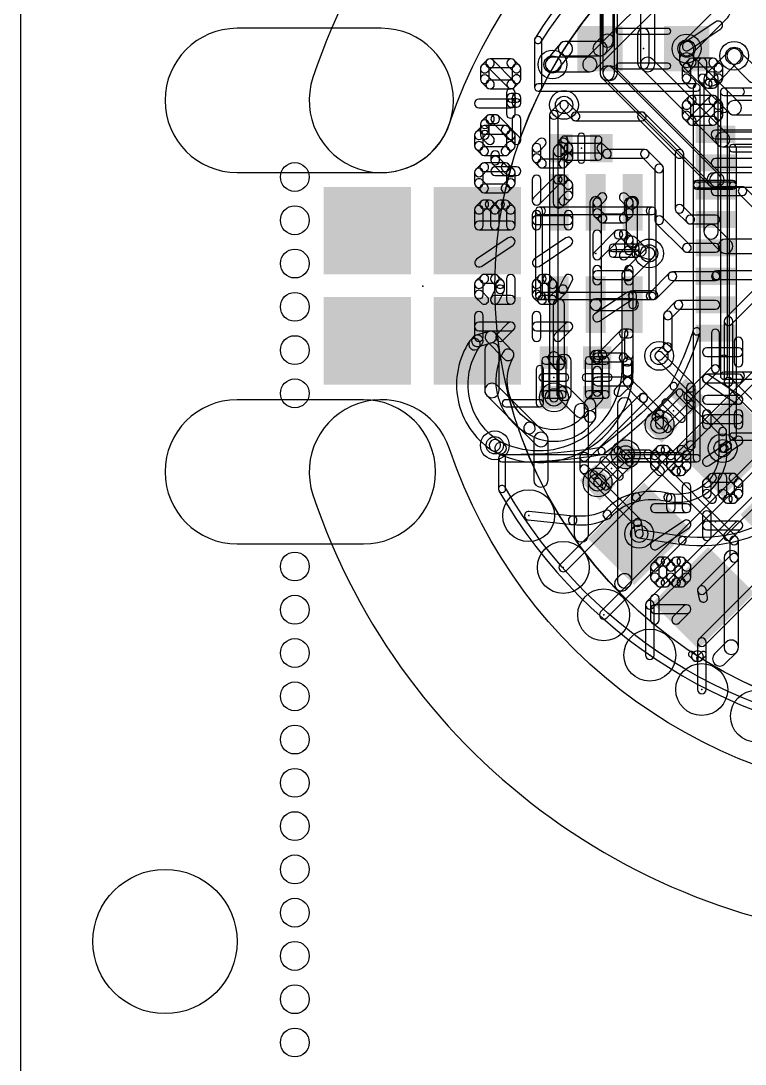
# Model space of a CAD drawing. Extents: x 0 to 2.5, y 0 to 3.1.
# Drawn here: x 0 to 0.502, y 2.015 to 2.738 of the extents above; entities that cross this region are included whole.
import ezdxf

# ---------------------------------------------------------------- set-up
doc = ezdxf.new("R2010")
doc.units = 0
for name, color, linetype in [('1', 22, 'CONTINUOUS'), ('15', 6, 'CONTINUOUS'), ('16', 175, 'CONTINUOUS'), ('17', 82, 'CONTINUOUS'), ('18', 82, 'CONTINUOUS'), ('19', 53, 'CONTINUOUS'), ('2', 4, 'CONTINUOUS'), ('20', 7, 'CONTINUOUS'), ('21', 253, 'CONTINUOUS'), ('22', 253, 'CONTINUOUS'), ('23', 7, 'CONTINUOUS'), ('31', 253, 'CONTINUOUS'), ('32', 253, 'CONTINUOUS'), ('46', 140, 'CONTINUOUS'), ('51', 253, 'CONTINUOUS')]:
    doc.layers.add(name, color=color, linetype=linetype)

# ---------------------------------------------------------------- blocks, each defined once
blk = doc.blocks.new('RECT')
blk.add_solid([(-0.5, -0.5), (0.5, -0.5), (-0.5, 0.5), (0.5, 0.5)])
blk = doc.blocks.new('ROUNDP')
blk.add_circle((0, 0), 0.5)
blk = doc.blocks.new('ROUNDV')
blk.add_circle((0, 0), 0.5)

msp = doc.modelspace()

# ---------------------------------------------------------------- linework, layer by layer
at = {"layer": '1'}
for points in [[(0.632973, 2.866793, 1), (0.633169, 2.871789, 0.267949), (0.356626, 2.726295, 1), (0.360854, 2.723627, -0.267949)], [(0.40274, 2.789), (0.40274, 2.724, 1), (0.41074, 2.724), (0.41074, 2.789, 1)], [(0.483205, 2.747536), (0.458205, 2.722536, 1), (0.465276, 2.715464), (0.490276, 2.740464, 1)], [(0.35624, 2.724961), (0.35624, 2.692, 1), (0.36124, 2.692), (0.36124, 2.724961, 1)], [(0.403205, 2.727536), (0.398205, 2.722536, 1), (0.405276, 2.715464), (0.410276, 2.720464, 1)], [(0.37387, 2.722166), (0.36487, 2.711166, 1), (0.37261, 2.704834), (0.38161, 2.715834, 1)], [(0.40174, 2.724), (0.37774, 2.724, 1), (0.37774, 2.714), (0.40174, 2.714, 1)], [(0.35874, 2.6895), (0.46874, 2.6895, 1), (0.46874, 2.6945), (0.35874, 2.6945, 1)], [(0.46624, 2.692), (0.46624, 2.523, 1), (0.47124, 2.523), (0.47124, 2.692, 1)], [(0.386861, 2.674121), (0.378861, 2.682121, 1), (0.374619, 2.677879), (0.382619, 2.669879, 1)], [(0.43074, 2.675), (0.38474, 2.675, 1), (0.38474, 2.669), (0.43074, 2.669, 1)], [(0.458861, 2.648121), (0.432861, 2.674121, 1), (0.428619, 2.669879), (0.454619, 2.643879, 1)], [(0.48174, 2.656567), (0.518307, 2.656567, 1), (0.518307, 2.662567), (0.48174, 2.662567, 1)], [(0.375978, 2.645361), (0.377789, 2.647172, 1), (0.372132, 2.652828), (0.370321, 2.651017, 1)], [(0.37715, 2.612433), (0.37715, 2.648189, 1), (0.36915, 2.648189), (0.36915, 2.612433, 1)], [(0.408641, 2.648121), (0.404641, 2.652121, 1), (0.400398, 2.647879), (0.404398, 2.643879, 1)], [(0.43274, 2.649), (0.40652, 2.649, 1), (0.40652, 2.643), (0.43274, 2.643, 1)], [(0.444861, 2.638121), (0.434861, 2.648121, 1), (0.430619, 2.643879), (0.440619, 2.633879, 1)], [(0.45974, 2.608), (0.45974, 2.646, 1), (0.45374, 2.646), (0.45374, 2.608, 1)], [(0.48174, 2.636882), (0.510858, 2.636882, 1), (0.510858, 2.642882), (0.48174, 2.642882, 1)], [(0.44574, 2.6), (0.44574, 2.636, 1), (0.43974, 2.636), (0.43974, 2.6, 1)], [(0.48174, 2.617197), (0.500543, 2.617197, 1), (0.500543, 2.623197), (0.48174, 2.623197, 1)], [(0.498422, 2.618076), (0.516619, 2.599879, 1), (0.520861, 2.604121), (0.502665, 2.622318, 1)], [(0.40274, 2.541567), (0.40274, 2.612433, 1), (0.39474, 2.612433), (0.39474, 2.541567, 1)], [(0.426569, 2.609014), (0.427159, 2.609605, 1), (0.421502, 2.615261), (0.420912, 2.614671, 1)], [(0.42774, 2.585), (0.42774, 2.611843, 1), (0.41974, 2.611843), (0.41974, 2.585, 1)], [(0.46635, 2.602633), (0.458861, 2.610121, 1), (0.454619, 2.605879), (0.462107, 2.59839, 1)], [(0.464035, 2.582948), (0.444861, 2.602121, 1), (0.440619, 2.597879), (0.459792, 2.578705, 1)], [(0.48174, 2.603512), (0.464228, 2.603512, 1), (0.464228, 2.597512), (0.48174, 2.597512, 1)], [(0.432569, 2.581828), (0.426569, 2.587828, 1), (0.420912, 2.582172), (0.426912, 2.576172, 1)], [(0.437005, 2.580795), (0.431005, 2.582795, 1), (0.428475, 2.575205), (0.434475, 2.573205, 1)], [(0.48174, 2.583827), (0.461913, 2.583827, 1), (0.461913, 2.577827), (0.48174, 2.577827, 1)], [(0.449761, 2.563263), (0.436619, 2.550121, 1), (0.440861, 2.545879), (0.454003, 2.55902, 1)], [(0.48174, 2.564142), (0.451882, 2.564142, 1), (0.451882, 2.558142), (0.48174, 2.558142, 1)], [(0.483685, 2.559197), (0.484543, 2.560055, 1), (0.480654, 2.563945), (0.479796, 2.563086, 1)], [(0.482598, 2.559), (0.53074, 2.559, 1), (0.53074, 2.565), (0.482598, 2.565, 1)], [(0.43874, 2.551), (0.424331, 2.551, 1), (0.424331, 2.545), (0.43874, 2.545, 1)], [(0.421581, 2.548), (0.421581, 2.541567, 1), (0.427081, 2.541567), (0.427081, 2.548, 1)], [(0.36915, 2.541567), (0.36915, 2.500189, 1), (0.37715, 2.500189), (0.37715, 2.541567, 1)], [(0.39474, 2.541567), (0.39474, 2.50578, 1), (0.40274, 2.50578), (0.40274, 2.541567, 1)], [(0.39874, 2.537567), (0.424331, 2.537567, 1), (0.424331, 2.545567), (0.39874, 2.545567, 1)], [(0.454076, 2.543578), (0.446619, 2.536121, 1), (0.450861, 2.531879), (0.458318, 2.539335, 1)], [(0.48174, 2.544457), (0.456197, 2.544457, 1), (0.456197, 2.538457), (0.48174, 2.538457, 1)], [(0.44574, 2.534), (0.44574, 2.512, 1), (0.45174, 2.512), (0.45174, 2.534, 1)], [(0.450529, 2.486167, 1), (0.454951, 2.483833, 0.043661), (0.47112, 2.522234, 1), (0.46636, 2.523766, -0.043661)], [(0.47899, 2.521772), (0.47899, 2.497, 1), (0.48449, 2.497), (0.48449, 2.521772, 1)], [(0.317965, 2.511891, 1), (0.311303, 2.516321, 0.414214), (0.326525, 2.440669, 1), (0.330955, 2.447331, -0.414214)], [(0.317669, 2.511501), (0.319669, 2.513832, 1), (0.313598, 2.519042), (0.311598, 2.516711, 1)], [(0.324917, 2.522922), (0.315551, 2.520288, 1), (0.317717, 2.512586), (0.327083, 2.51522, 1)], [(0.340867, 2.50953), (0.328867, 2.521861, 1), (0.323133, 2.516281), (0.335133, 2.50395, 1)], [(0.341505, 2.504813, 1), (0.334495, 2.508667, 0.414214), (0.350813, 2.452495, 1), (0.354667, 2.459505, -0.414214)], [(0.395912, 2.502951), (0.396912, 2.501951, 1), (0.402569, 2.507608), (0.401569, 2.508608, 1)], [(0.446619, 2.514121), (0.440619, 2.508121, 1), (0.444861, 2.503879), (0.450861, 2.509879, 1)], [(0.376361, 2.502574), (0.372951, 2.507165, 1), (0.366529, 2.502395), (0.369938, 2.497804, 1)], [(0.417961, 2.50778), (0.39974, 2.50778, 1), (0.39974, 2.50178), (0.417961, 2.50178, 1)], [(0.422861, 2.504121), (0.420082, 2.506901, 1), (0.415839, 2.502658), (0.418619, 2.499879, 1)], [(0.42374, 2.488), (0.42374, 2.502, 1), (0.41774, 2.502), (0.41774, 2.488, 1)], [(0.479796, 2.498945), (0.460539, 2.479688, 1), (0.464428, 2.475799), (0.483685, 2.495055, 1)], [(0.433861, 2.479121), (0.422861, 2.490121, 1), (0.418619, 2.485879), (0.429619, 2.474879, 1)], [(0.397569, 2.469392), (0.402569, 2.474392, 1), (0.396912, 2.480049), (0.391912, 2.475049, 1)], [(0.401236, 2.441997, 1), (0.404244, 2.438003, 0.043661), (0.454568, 2.483295, 1), (0.450912, 2.486705, -0.043661)], [(0.392861, 2.433879), (0.433861, 2.474879, 1), (0.429619, 2.479121), (0.388619, 2.438121, 1)], [(0.39874, 2.464), (0.39874, 2.47222, 1), (0.39074, 2.47222), (0.39074, 2.464, 1)], [(0.429796, 2.475055), (0.441052, 2.463799, 1), (0.444941, 2.467688), (0.433685, 2.478945, 1)], [(0.488685, 2.455432), (0.464428, 2.479688, 1), (0.460539, 2.475799), (0.484796, 2.451542, 1)], [(0.354989, 2.459308, 1), (0.350491, 2.452692, 0.414214), (0.398048, 2.461751, 1), (0.391432, 2.466249, -0.414214)], [(0.440247, 2.465744), (0.440247, 2.458256, 1), (0.445747, 2.458256), (0.445747, 2.465744, 1)], [(0.48949, 2.442), (0.48949, 2.453487, 1), (0.48399, 2.453487), (0.48399, 2.442, 1)], [(0.48774, 2.44475), (0.48674, 2.44475, 1), (0.48674, 2.43925), (0.48774, 2.43925, 1)], [(0.488367, 2.446036), (0.486015, 2.444142, 1), (0.489465, 2.439858), (0.491817, 2.441752, 1)], [(0.333777, 2.4375, 1), (0.333703, 2.4325, 0.043661), (0.403137, 2.437532, 1), (0.402343, 2.442468, -0.043661)], [(0.33124, 2.435), (0.33124, 2.413701, 1), (0.33624, 2.413701), (0.33624, 2.435, 1)], [(0.39374, 2.427513), (0.39374, 2.436, 1), (0.38774, 2.436), (0.38774, 2.427513, 1)], [(0.434997, 2.440743), (0.419484, 2.440743, 1), (0.419484, 2.434743), (0.434997, 2.434743, 1)], [(0.432875, 2.435622), (0.492619, 2.375879, 1), (0.496861, 2.380121), (0.437118, 2.439865, 1)], [(0.402118, 2.420378), (0.392861, 2.429634, 1), (0.388619, 2.425391), (0.397875, 2.416135, 1)], [(0.33591, 2.414943, 1), (0.33157, 2.412459, 0.267949), (0.633061, 2.23687, 1), (0.63308, 2.24187, -0.267949)], [(0.398052, 2.416312), (0.425796, 2.388568, 1), (0.429685, 2.392457), (0.401941, 2.420201, 1)], [(0.425017, 2.39013), (0.426123, 2.382265, 1), (0.43157, 2.383031), (0.430463, 2.390896, 1)], [(0.49174, 2.378), (0.49174, 2.366, 1), (0.49774, 2.366), (0.49774, 2.378, 1)], [(0.492619, 2.368121), (0.470161, 2.345663, 1), (0.474404, 2.341421), (0.496861, 2.363879, 1)], [(0.469342, 2.342944), (0.470449, 2.337508, 1), (0.476328, 2.338704), (0.475222, 2.34414, 1)]]:
    msp.add_lwpolyline(points, format="xyb", close=True, dxfattribs=at)
at = {"layer": '15'}
for points in [[(0.40174, 2.768205), (0.40174, 2.702, 1), (0.41174, 2.702), (0.41174, 2.768205, 1)], [(0.43974, 2.708), (0.43974, 2.758, 1), (0.42974, 2.758), (0.42974, 2.708, 1)], [(0.46674, 2.711), (0.46674, 2.719, 1), (0.45674, 2.719), (0.45674, 2.711, 1)], [(0.490276, 2.659536), (0.438276, 2.711536, 1), (0.431205, 2.704464), (0.483205, 2.652464, 1)], [(0.498276, 2.681536), (0.465276, 2.714536, 1), (0.458205, 2.707464), (0.491205, 2.674464, 1)], [(0.512276, 2.703536), (0.498276, 2.717536, 1), (0.491205, 2.710464), (0.505205, 2.696464, 1)], [(0.484276, 2.631536), (0.410276, 2.705536, 1), (0.403205, 2.698464), (0.477205, 2.624464, 1)], [(0.53874, 2.683), (0.49474, 2.683, 1), (0.49474, 2.673), (0.53874, 2.673, 1)], [(0.52274, 2.661), (0.48674, 2.661, 1), (0.48674, 2.651), (0.52274, 2.651, 1)], [(0.52274, 2.633), (0.48074, 2.633, 1), (0.48074, 2.623), (0.52274, 2.623, 1)], [(0.378358, 2.357225), (0.516861, 2.495729, 1), (0.512619, 2.499972), (0.374115, 2.361468, 1)], [(0.406358, 2.324335), (0.538861, 2.456839, 1), (0.534619, 2.461082), (0.402115, 2.328578, 1)], [(0.536629, 2.437132), (0.434125, 2.335628, 1), (0.438347, 2.331364), (0.540851, 2.432868, 1)], [(0.474358, 2.305375), (0.566861, 2.397879, 1), (0.562619, 2.402121), (0.470115, 2.309617, 1)], [(0.433236, 2.333496), (0.433236, 2.298567, 1), (0.439236, 2.298567), (0.439236, 2.333496, 1)], [(0.475236, 2.274677), (0.475236, 2.307496, 1), (0.469236, 2.307496), (0.469236, 2.274677, 1)]]:
    msp.add_lwpolyline(points, format="xyb", close=True, dxfattribs=at)
at = {"layer": '16'}
for points in [[(0.632973, 2.866793, 1), (0.633169, 2.871789, 0.267949), (0.356626, 2.726295, 1), (0.360854, 2.723627, -0.267949)], [(0.41374, 2.702), (0.41374, 2.768, 1), (0.40374, 2.768), (0.40374, 2.702, 1)], [(0.35624, 2.724961), (0.35624, 2.692, 1), (0.36124, 2.692), (0.36124, 2.724961, 1)], [(0.405205, 2.698464), (0.479205, 2.624464, 1), (0.486276, 2.631536), (0.412276, 2.705536, 1)], [(0.35874, 2.6895), (0.46874, 2.6895, 1), (0.46874, 2.6945), (0.35874, 2.6945, 1)], [(0.46624, 2.692), (0.46624, 2.625, 1), (0.47124, 2.625), (0.47124, 2.692, 1)], [(0.371861, 2.670879), (0.378861, 2.677879, 1), (0.374619, 2.682121), (0.367619, 2.675121, 1)], [(0.36674, 2.673), (0.36674, 2.47722, 1), (0.37274, 2.47722), (0.37274, 2.673, 1)], [(0.49624, 2.625), (0.49624, 2.65, 1), (0.49124, 2.65), (0.49124, 2.625, 1)], [(0.49374, 2.6475), (0.80874, 2.6475, 1), (0.80874, 2.6525), (0.49374, 2.6525, 1)], [(0.48274, 2.623), (0.52274, 2.623, 1), (0.52274, 2.633), (0.48274, 2.633, 1)], [(0.46874, 2.6225), (0.49374, 2.6225, 1), (0.49374, 2.6275), (0.46874, 2.6275, 1)], [(0.49374, 2.6265), (0.46874, 2.6265, 1), (0.46874, 2.6215), (0.49374, 2.6215, 1)], [(0.46624, 2.624), (0.46624, 2.435, 1), (0.47124, 2.435), (0.47124, 2.624, 1)], [(0.49624, 2.45), (0.49624, 2.624, 1), (0.49124, 2.624), (0.49124, 2.45, 1)], [(0.423569, 2.559172), (0.438569, 2.574172, 1), (0.432912, 2.579828), (0.417912, 2.564828, 1)], [(0.42474, 2.496), (0.42474, 2.562, 1), (0.41674, 2.562), (0.41674, 2.496, 1)], [(0.516619, 2.560121), (0.488619, 2.532121, 1), (0.492861, 2.527879), (0.520861, 2.555879, 1)], [(0.48774, 2.53), (0.48774, 2.488, 1), (0.49374, 2.488), (0.49374, 2.53, 1)], [(0.440619, 2.503879), (0.462619, 2.481879, 1), (0.466861, 2.486121), (0.444861, 2.508121, 1)], [(0.334453, 2.445615, 1), (0.331027, 2.438385, 0.541698), (0.424739, 2.49589, 1), (0.416742, 2.49611, -0.541698)], [(0.488619, 2.485879), (0.508619, 2.465879, 1), (0.512861, 2.470121), (0.492861, 2.490121, 1)], [(0.46174, 2.484), (0.46174, 2.444, 1), (0.46774, 2.444), (0.46774, 2.484, 1)], [(0.80874, 2.4525), (0.49374, 2.4525, 1), (0.49374, 2.4475), (0.80874, 2.4475, 1)], [(0.326951, 2.440422), (0.330951, 2.438422, 1), (0.334529, 2.445578), (0.330529, 2.447578, 1)], [(0.449346, 2.410682, 1), (0.448134, 2.405318, 0.515576), (0.489473, 2.442305, 1), (0.484007, 2.441695, -0.515576)], [(0.462619, 2.446121), (0.454362, 2.437865, 1), (0.458605, 2.433622), (0.466861, 2.441879, 1)], [(0.46874, 2.4375), (0.33374, 2.4375, 1), (0.33374, 2.4325), (0.46874, 2.4325, 1)], [(0.33124, 2.435), (0.33124, 2.413701, 1), (0.33624, 2.413701), (0.33624, 2.435, 1)], [(0.423605, 2.437865), (0.421605, 2.439865, 1), (0.417362, 2.435622), (0.419362, 2.433622, 1)], [(0.456484, 2.438743), (0.421484, 2.438743, 1), (0.421484, 2.432743), (0.456484, 2.432743, 1)], [(0.33591, 2.414943, 1), (0.33157, 2.412459, 0.267949), (0.633061, 2.23687, 1), (0.63308, 2.24187, -0.267949)], [(0.427401, 2.405074, 1), (0.426079, 2.410926, 0.160486), (0.404469, 2.39796, 1), (0.409011, 2.39404, -0.160486)], [(0.448134, 2.405318, 1), (0.449346, 2.410682, 0.111541), (0.426134, 2.410682, 1), (0.427346, 2.405318, -0.111541)], [(0.459081, 2.380729, 1), (0.4584, 2.375271, 0.201872), (0.536347, 2.397201, 1), (0.53292, 2.401503, -0.201872)], [(0.35192, 2.392253), (0.382424, 2.389017, 1), (0.383057, 2.394983), (0.352553, 2.398219, 1)], [(0.383057, 2.394983, 1), (0.382424, 2.389017, 0.136258), (0.408007, 2.393281, 1), (0.405473, 2.398719, -0.136258)], [(0.428424, 2.379931), (0.458318, 2.375283, 1), (0.459163, 2.380717), (0.429269, 2.385366, 1)]]:
    msp.add_lwpolyline(points, format="xyb", close=True, dxfattribs=at)
at = {"layer": '19'}
for radius in [0.304381, 0.304281]:
    msp.add_circle((0.633071, 2.554331), radius, dxfattribs=at)
at = {"layer": '2'}
for points in [[(0.398276, 2.704464), (0.458276, 2.764464, 1), (0.451205, 2.771536), (0.391205, 2.711536, 1)], [(0.36874, 2.703), (0.39474, 2.703, 1), (0.39474, 2.713), (0.36874, 2.713, 1)], [(0.482276, 2.694464), (0.498276, 2.710464, 1), (0.491205, 2.717536), (0.475205, 2.701536, 1)], [(0.48374, 2.592), (0.48374, 2.698, 1), (0.47374, 2.698), (0.47374, 2.592, 1)], [(0.492276, 2.585536), (0.482276, 2.595536, 1), (0.475205, 2.588464), (0.485205, 2.578464, 1)], [(0.52074, 2.587), (0.48874, 2.587, 1), (0.48874, 2.577), (0.52074, 2.577, 1)]]:
    msp.add_lwpolyline(points, format="xyb", close=True, dxfattribs=at)
at = {"layer": '20'}
for p, q in [((0, 2), (0, 3.1)), ((0, 1), (0, 2.1))]:
    msp.add_line(p, q, dxfattribs=at)
for centre, radius in [((0.19, 2.63), 0.01), ((0.19, 2.6), 0.01), ((0.19, 2.57), 0.01), ((0.19, 2.54), 0.01), ((0.19, 2.51), 0.01), ((0.19, 2.48), 0.01), ((0.19, 2.36), 0.01), ((0.19, 2.33), 0.01), ((0.19, 2.3), 0.01), ((0.19, 2.27), 0.01), ((0.19, 2.24), 0.01), ((0.19, 2.21), 0.01), ((0.19, 2.18), 0.01), ((0.19, 2.15), 0.01), ((0.1, 2.1), 0.05), ((0.19, 2.12), 0.01), ((0.19, 2.09), 0.01), ((0.19, 2.06), 0.01), ((0.19, 2.03), 0.01)]:
    msp.add_circle(centre, radius, dxfattribs=at)
at = {"layer": '21'}
for points in [[(0.42774, 2.729), (0.42774, 2.709, 1), (0.43574, 2.709), (0.43574, 2.729, 1)], [(0.323843, 2.703076), (0.327513, 2.706746, 1), (0.32327, 2.710988), (0.3196, 2.707319, 1)], [(0.324721, 2.697858), (0.324721, 2.705197, 1), (0.318721, 2.705197), (0.318721, 2.697858, 1)], [(0.325391, 2.705867), (0.34007, 2.705867, 1), (0.34007, 2.711867), (0.325391, 2.711867, 1)], [(0.342192, 2.696309), (0.327513, 2.710988, 1), (0.32327, 2.706746), (0.337949, 2.692067, 1)], [(0.337949, 2.706746), (0.341619, 2.703076, 1), (0.345861, 2.707319), (0.342192, 2.710988, 1)], [(0.34074, 2.705197), (0.34074, 2.697858, 1), (0.34674, 2.697858), (0.34674, 2.705197, 1)], [(0.327513, 2.696309), (0.323843, 2.699979, 1), (0.3196, 2.695736), (0.32327, 2.692067, 1)], [(0.341619, 2.699979), (0.337949, 2.696309, 1), (0.342192, 2.692067), (0.345861, 2.695736, 1)], [(0.34007, 2.697188), (0.325391, 2.697188, 1), (0.325391, 2.691188), (0.34007, 2.691188, 1)], [(0.487646, 2.686594), (0.499457, 2.686594, 1), (0.499457, 2.691594), (0.487646, 2.691594, 1)], [(0.485146, 2.689094), (0.485146, 2.677283, 1), (0.490146, 2.677283), (0.490146, 2.689094, 1)], [(0.34307, 2.681297), (0.34307, 2.684967, 1), (0.33707, 2.684967), (0.33707, 2.681297, 1)], [(0.34007, 2.681967), (0.34374, 2.681967, 1), (0.34374, 2.687967), (0.34007, 2.687967, 1)], [(0.34374, 2.684297), (0.34007, 2.684297, 1), (0.34007, 2.678297), (0.34374, 2.678297, 1)], [(0.34074, 2.684967), (0.34074, 2.681297, 1), (0.34674, 2.681297), (0.34674, 2.684967, 1)], [(0.32327, 2.672315), (0.3196, 2.668646, 1), (0.323843, 2.664403), (0.327513, 2.668073, 1)], [(0.318721, 2.666524), (0.318721, 2.659185, 1), (0.324721, 2.659185), (0.324721, 2.666524, 1)], [(0.329061, 2.673194), (0.325391, 2.673194, 1), (0.325391, 2.667194), (0.329061, 2.667194, 1)], [(0.345861, 2.657636), (0.331182, 2.672315, 1), (0.32694, 2.668073), (0.341619, 2.653394, 1)], [(0.34074, 2.670194), (0.34074, 2.655515, 1), (0.34674, 2.655515), (0.34674, 2.670194, 1)], [(0.3196, 2.657063), (0.32327, 2.653394, 1), (0.327513, 2.657636), (0.323843, 2.661306, 1)], [(0.39124, 2.642126), (0.39124, 2.657874, 1), (0.38624, 2.657874), (0.38624, 2.642126, 1)], [(0.332061, 2.641369), (0.332061, 2.645039, 1), (0.326061, 2.645039), (0.326061, 2.641369, 1)], [(0.338522, 2.636151), (0.331182, 2.643491, 1), (0.32694, 2.639248), (0.334279, 2.631909, 1)], [(0.34374, 2.63703), (0.329061, 2.63703, 1), (0.329061, 2.63103), (0.34374, 2.63103, 1)], [(0.35937, 2.604028), (0.361339, 2.604028, 1), (0.361339, 2.609028), (0.35937, 2.609028, 1)], [(0.35687, 2.606528), (0.35687, 2.547472, 1), (0.36187, 2.547472), (0.36187, 2.606528, 1)], [(0.436142, 2.604028), (0.43811, 2.604028, 1), (0.43811, 2.609028), (0.436142, 2.609028, 1)], [(0.43561, 2.606528), (0.43561, 2.547472, 1), (0.44061, 2.547472), (0.44061, 2.606528, 1)], [(0.426299, 2.583437), (0.410551, 2.583437, 1), (0.410551, 2.578437), (0.426299, 2.578437, 1)], [(0.408051, 2.580937), (0.408051, 2.577, 1), (0.413051, 2.577), (0.413051, 2.580937, 1)], [(0.428799, 2.577), (0.428799, 2.580937, 1), (0.423799, 2.580937), (0.423799, 2.577, 1)], [(0.410551, 2.5745), (0.426299, 2.5745, 1), (0.426299, 2.5795), (0.410551, 2.5795, 1)], [(0.35937, 2.544972), (0.361339, 2.544972, 1), (0.361339, 2.549972), (0.35937, 2.549972, 1)], [(0.43811, 2.549972), (0.436142, 2.549972, 1), (0.436142, 2.544972), (0.43811, 2.544972, 1)], [(0.490146, 2.492244), (0.490146, 2.504055, 1), (0.485146, 2.504055), (0.485146, 2.492244, 1)], [(0.362441, 2.47313), (0.362441, 2.496752, 1), (0.357441, 2.496752), (0.357441, 2.47313, 1)], [(0.361866, 2.4885), (0.377614, 2.4885, 1), (0.377614, 2.4935), (0.361866, 2.4935, 1)], [(0.391866, 2.4885), (0.407614, 2.4885, 1), (0.407614, 2.4935), (0.391866, 2.4935, 1)], [(0.487646, 2.489744), (0.499457, 2.489744, 1), (0.499457, 2.494744), (0.487646, 2.494744, 1)], [(0.336319, 2.47063), (0.359941, 2.47063, 1), (0.359941, 2.47563), (0.336319, 2.47563, 1)], [(0.460076, 2.4642), (0.44894, 2.475335, 1), (0.445405, 2.4718), (0.45654, 2.460664, 1)], [(0.402405, 2.4318), (0.41354, 2.420664, 1), (0.417076, 2.4242), (0.40594, 2.435335, 1)], [(0.469213, 2.29774), (0.466429, 2.300524, 1), (0.463645, 2.29774), (0.466429, 2.294956, 1)], [(0.471997, 2.294956), (0.47478, 2.29774, 1), (0.471996, 2.300524), (0.469213, 2.29774, 1)]]:
    msp.add_lwpolyline(points, format="xyb", close=True, dxfattribs=at)
msp.add_circle((0.469213, 2.29774), 0.003937, dxfattribs=at)
at = {"layer": '22'}
for points in [[(0.463404, 2.71797), (0.485423, 2.732649, 1), (0.482095, 2.737641), (0.460076, 2.722962, 1)], [(0.463861, 2.703572), (0.467531, 2.707242, 1), (0.463289, 2.711484), (0.459619, 2.707814, 1)], [(0.46541, 2.706363), (0.480089, 2.706363, 1), (0.480089, 2.712363), (0.46541, 2.712363, 1)], [(0.47575, 2.698354), (0.47575, 2.709363, 1), (0.46975, 2.709363), (0.46975, 2.698354, 1)], [(0.477968, 2.707242), (0.481638, 2.703572, 1), (0.48588, 2.707814), (0.48221, 2.711484, 1)], [(0.46474, 2.698354), (0.46474, 2.705693, 1), (0.45874, 2.705693), (0.45874, 2.698354, 1)], [(0.480759, 2.705693), (0.480759, 2.698354, 1), (0.486759, 2.698354), (0.486759, 2.705693, 1)], [(0.467531, 2.696805), (0.463861, 2.700475, 1), (0.459619, 2.696232), (0.463289, 2.692562, 1)], [(0.478541, 2.696805), (0.474871, 2.700475, 1), (0.470628, 2.696232), (0.474298, 2.692562, 1)], [(0.480089, 2.697684), (0.476419, 2.697684, 1), (0.476419, 2.691684), (0.480089, 2.691684, 1)], [(0.481638, 2.700475), (0.477968, 2.696805, 1), (0.48221, 2.692562), (0.48588, 2.696232, 1)], [(0.342759, 2.673692), (0.342759, 2.688371, 1), (0.336759, 2.688371), (0.336759, 2.673692, 1)], [(0.31774, 2.678031), (0.339759, 2.678031, 1), (0.339759, 2.684031), (0.31774, 2.684031, 1)], [(0.463289, 2.685702), (0.459619, 2.682032, 1), (0.463861, 2.67779), (0.467531, 2.68146, 1)], [(0.480089, 2.686581), (0.46541, 2.686581, 1), (0.46541, 2.680581), (0.480089, 2.680581, 1)], [(0.467531, 2.666781), (0.48221, 2.68146, 1), (0.477968, 2.685702), (0.463289, 2.671023, 1)], [(0.48588, 2.682032), (0.48221, 2.685702, 1), (0.477968, 2.68146), (0.481638, 2.67779, 1)], [(0.45874, 2.679911), (0.45874, 2.672572, 1), (0.46474, 2.672572), (0.46474, 2.679911, 1)], [(0.486759, 2.672572), (0.486759, 2.679911, 1), (0.480759, 2.679911), (0.480759, 2.672572, 1)], [(0.459619, 2.67045), (0.463289, 2.666781, 1), (0.467531, 2.671023), (0.463861, 2.674693, 1)], [(0.46541, 2.665902), (0.480089, 2.665902, 1), (0.480089, 2.671902), (0.46541, 2.671902, 1)], [(0.48221, 2.666781), (0.48588, 2.67045, 1), (0.481638, 2.674693), (0.477968, 2.671023, 1)], [(0.319861, 2.656798), (0.323531, 2.660468, 1), (0.319289, 2.66471), (0.315619, 2.661041, 1)], [(0.32074, 2.65158), (0.32074, 2.658919, 1), (0.31474, 2.658919), (0.31474, 2.65158, 1)], [(0.32141, 2.659589), (0.336089, 2.659589, 1), (0.336089, 2.665589), (0.32141, 2.665589, 1)], [(0.333968, 2.660468), (0.337638, 2.656798, 1), (0.34188, 2.661041), (0.33821, 2.66471, 1)], [(0.336759, 2.658919), (0.336759, 2.65158, 1), (0.342759, 2.65158), (0.342759, 2.658919, 1)], [(0.323531, 2.650031), (0.319861, 2.653701, 1), (0.315619, 2.649458), (0.319289, 2.645789, 1)], [(0.337638, 2.653701), (0.333968, 2.650031, 1), (0.33821, 2.645789), (0.34188, 2.649458, 1)], [(0.359861, 2.648204), (0.363531, 2.651874, 1), (0.359289, 2.656116), (0.355619, 2.652447, 1)], [(0.373968, 2.651874), (0.377638, 2.648204, 1), (0.38188, 2.652447), (0.37821, 2.656116, 1)], [(0.336089, 2.65091), (0.32141, 2.65091, 1), (0.32141, 2.64491), (0.336089, 2.64491, 1)], [(0.36074, 2.642986), (0.36074, 2.650325, 1), (0.35474, 2.650325), (0.35474, 2.642986, 1)], [(0.376759, 2.650325), (0.376759, 2.642986, 1), (0.382759, 2.642986), (0.382759, 2.650325, 1)], [(0.363531, 2.641437), (0.359861, 2.645107, 1), (0.355619, 2.640864), (0.359289, 2.637195, 1)], [(0.376089, 2.642316), (0.36141, 2.642316, 1), (0.36141, 2.636316), (0.376089, 2.636316, 1)], [(0.377638, 2.645107), (0.373968, 2.641437, 1), (0.37821, 2.637195), (0.38188, 2.640864, 1)], [(0.319861, 2.631016), (0.323531, 2.634686, 1), (0.319289, 2.638928), (0.315619, 2.635259, 1)], [(0.32074, 2.625798), (0.32074, 2.633137, 1), (0.31474, 2.633137), (0.31474, 2.625798, 1)], [(0.32141, 2.633807), (0.336089, 2.633807, 1), (0.336089, 2.639807), (0.32141, 2.639807, 1)], [(0.333968, 2.634686), (0.337638, 2.631016, 1), (0.34188, 2.635259), (0.33821, 2.638928, 1)], [(0.336759, 2.633137), (0.336759, 2.625798, 1), (0.342759, 2.625798), (0.342759, 2.633137, 1)], [(0.323531, 2.624249), (0.319861, 2.627919, 1), (0.315619, 2.623676), (0.319289, 2.620007, 1)], [(0.337638, 2.627919), (0.333968, 2.624249, 1), (0.33821, 2.620007), (0.34188, 2.623676, 1)], [(0.35474, 2.628213), (0.35474, 2.613534, 1), (0.36074, 2.613534), (0.36074, 2.628213, 1)], [(0.359861, 2.611413), (0.374541, 2.626092, 1), (0.370298, 2.630334), (0.355619, 2.615655, 1)], [(0.372419, 2.625213), (0.376089, 2.625213, 1), (0.376089, 2.631213), (0.372419, 2.631213, 1)], [(0.373968, 2.626092), (0.377638, 2.622422, 1), (0.38188, 2.626665), (0.37821, 2.630334, 1)], [(0.376759, 2.624543), (0.376759, 2.617204, 1), (0.382759, 2.617204), (0.382759, 2.624543, 1)], [(0.336089, 2.625128), (0.32141, 2.625128, 1), (0.32141, 2.619128), (0.336089, 2.619128, 1)], [(0.377638, 2.619325), (0.373968, 2.615655, 1), (0.37821, 2.611413), (0.38188, 2.615082, 1)], [(0.401861, 2.610204), (0.405531, 2.613874, 1), (0.401289, 2.618116), (0.397619, 2.614447, 1)], [(0.415968, 2.613874), (0.419638, 2.610204, 1), (0.42388, 2.614447), (0.42021, 2.618116, 1)], [(0.319289, 2.613146), (0.315619, 2.609477, 1), (0.319861, 2.605234), (0.323531, 2.608904, 1)], [(0.32508, 2.614025), (0.32141, 2.614025, 1), (0.32141, 2.608025), (0.32508, 2.608025, 1)], [(0.330871, 2.609477), (0.327201, 2.613146, 1), (0.322958, 2.608904), (0.326628, 2.605234, 1)], [(0.330298, 2.613146), (0.326628, 2.609477, 1), (0.330871, 2.605234), (0.334541, 2.608904, 1)], [(0.336089, 2.614025), (0.332419, 2.614025, 1), (0.332419, 2.608025), (0.336089, 2.608025, 1)], [(0.34188, 2.609477), (0.33821, 2.613146, 1), (0.333968, 2.608904), (0.337638, 2.605234, 1)], [(0.40274, 2.604986), (0.40274, 2.612325, 1), (0.39674, 2.612325), (0.39674, 2.604986, 1)], [(0.418759, 2.612325), (0.418759, 2.604986, 1), (0.424759, 2.604986), (0.424759, 2.612325, 1)], [(0.31474, 2.607355), (0.31474, 2.596346, 1), (0.32074, 2.596346), (0.32074, 2.607355, 1)], [(0.33175, 2.596346), (0.33175, 2.607355, 1), (0.32575, 2.607355), (0.32575, 2.596346, 1)], [(0.342759, 2.596346), (0.342759, 2.607355, 1), (0.336759, 2.607355), (0.336759, 2.596346, 1)], [(0.36074, 2.596346), (0.36074, 2.603686, 1), (0.35474, 2.603686), (0.35474, 2.596346, 1)], [(0.382759, 2.596346), (0.382759, 2.603686, 1), (0.376759, 2.603686), (0.376759, 2.596346, 1)], [(0.405531, 2.603437), (0.401861, 2.607107, 1), (0.397619, 2.602864), (0.401289, 2.599195, 1)], [(0.418089, 2.604316), (0.40341, 2.604316, 1), (0.40341, 2.598316), (0.418089, 2.598316, 1)], [(0.419638, 2.607107), (0.415968, 2.603437, 1), (0.42021, 2.599195), (0.42388, 2.602864, 1)], [(0.31774, 2.593346), (0.339759, 2.593346, 1), (0.339759, 2.599346), (0.31774, 2.599346, 1)], [(0.35774, 2.597016), (0.379759, 2.597016, 1), (0.379759, 2.603016), (0.35774, 2.603016, 1)], [(0.39674, 2.590213), (0.39674, 2.575534, 1), (0.40274, 2.575534), (0.40274, 2.590213, 1)], [(0.401861, 2.573413), (0.416541, 2.588092, 1), (0.412298, 2.592334), (0.397619, 2.577655, 1)], [(0.414419, 2.587213), (0.418089, 2.587213, 1), (0.418089, 2.593213), (0.414419, 2.593213, 1)], [(0.415968, 2.588092), (0.419638, 2.584422, 1), (0.42388, 2.588665), (0.42021, 2.592334, 1)], [(0.418759, 2.586543), (0.418759, 2.579204, 1), (0.424759, 2.579204), (0.424759, 2.586543, 1)], [(0.319404, 2.568068), (0.341423, 2.582747, 1), (0.338095, 2.587739), (0.316076, 2.57306, 1)], [(0.359404, 2.568068), (0.381423, 2.582747, 1), (0.378095, 2.587739), (0.356076, 2.57306, 1)], [(0.419638, 2.581325), (0.415968, 2.577655, 1), (0.42021, 2.573413), (0.42388, 2.577082, 1)], [(0.40274, 2.558346), (0.40274, 2.565686, 1), (0.39674, 2.565686), (0.39674, 2.558346, 1)], [(0.424759, 2.558346), (0.424759, 2.565686, 1), (0.418759, 2.565686), (0.418759, 2.558346, 1)], [(0.319289, 2.561582), (0.315619, 2.557913, 1), (0.319861, 2.55367), (0.323531, 2.55734, 1)], [(0.32875, 2.562461), (0.32141, 2.562461, 1), (0.32141, 2.556461), (0.32875, 2.556461, 1)], [(0.334541, 2.557913), (0.330871, 2.561582, 1), (0.326628, 2.55734), (0.330298, 2.55367, 1)], [(0.336759, 2.559461), (0.336759, 2.544782, 1), (0.342759, 2.544782), (0.342759, 2.559461, 1)], [(0.359861, 2.55367), (0.363531, 2.55734, 1), (0.359289, 2.561582), (0.355619, 2.557913, 1)], [(0.36141, 2.556461), (0.36508, 2.556461, 1), (0.36508, 2.562461), (0.36141, 2.562461, 1)], [(0.362958, 2.55734), (0.366628, 2.55367, 1), (0.370871, 2.557913), (0.367201, 2.561582, 1)], [(0.377076, 2.560803), (0.373406, 2.553463, 1), (0.378772, 2.55078), (0.382442, 2.558119, 1)], [(0.39974, 2.559016), (0.421759, 2.559016, 1), (0.421759, 2.565016), (0.39974, 2.565016, 1)], [(0.31474, 2.555791), (0.31474, 2.548452, 1), (0.32074, 2.548452), (0.32074, 2.555791, 1)], [(0.331433, 2.54344), (0.335103, 2.55078, 1), (0.329736, 2.553463), (0.326066, 2.546124, 1)], [(0.335419, 2.552122), (0.335419, 2.555791, 1), (0.329419, 2.555791), (0.329419, 2.552122, 1)], [(0.36074, 2.548452), (0.36074, 2.555791, 1), (0.35474, 2.555791), (0.35474, 2.548452, 1)], [(0.36575, 2.555791), (0.36575, 2.544782, 1), (0.37175, 2.544782), (0.37175, 2.555791, 1)], [(0.373968, 2.554243), (0.366628, 2.546903, 1), (0.370871, 2.542661), (0.37821, 2.55, 1)], [(0.315619, 2.54633), (0.319289, 2.542661, 1), (0.323531, 2.546903), (0.319861, 2.550573, 1)], [(0.339759, 2.547782), (0.32875, 2.547782, 1), (0.32875, 2.541782), (0.339759, 2.541782, 1)], [(0.363531, 2.546903), (0.359861, 2.550573, 1), (0.355619, 2.54633), (0.359289, 2.542661, 1)], [(0.36875, 2.547782), (0.36141, 2.547782, 1), (0.36141, 2.541782), (0.36875, 2.541782, 1)], [(0.401404, 2.530068), (0.423423, 2.544747, 1), (0.420095, 2.549739), (0.398076, 2.53506, 1)], [(0.32074, 2.519), (0.32074, 2.533679, 1), (0.31474, 2.533679), (0.31474, 2.519, 1)], [(0.36074, 2.519), (0.36074, 2.533679, 1), (0.35474, 2.533679), (0.35474, 2.519, 1)], [(0.339759, 2.52934), (0.31774, 2.52934, 1), (0.31774, 2.52334), (0.339759, 2.52334, 1)], [(0.334541, 2.516879), (0.34188, 2.524218, 1), (0.337638, 2.528461), (0.330298, 2.521121, 1)], [(0.379759, 2.52934), (0.35774, 2.52934, 1), (0.35774, 2.52334), (0.379759, 2.52334, 1)], [(0.374541, 2.516879), (0.38188, 2.524218, 1), (0.377638, 2.528461), (0.370298, 2.521121, 1)], [(0.415968, 2.523582), (0.401289, 2.508903, 1), (0.405531, 2.504661), (0.42021, 2.51934, 1)], [(0.421759, 2.524461), (0.418089, 2.524461, 1), (0.418089, 2.518461), (0.421759, 2.518461, 1)], [(0.424759, 2.506782), (0.424759, 2.521461, 1), (0.418759, 2.521461), (0.418759, 2.506782, 1)], [(0.500759, 2.501316), (0.500759, 2.515995, 1), (0.494759, 2.515995), (0.494759, 2.501316, 1)], [(0.32174, 2.51), (0.32174, 2.482, 1), (0.33174, 2.482), (0.33174, 2.51, 1)], [(0.40341, 2.509782), (0.39974, 2.509782, 1), (0.39974, 2.503782), (0.40341, 2.503782, 1)], [(0.47574, 2.505656), (0.497759, 2.505656, 1), (0.497759, 2.511656), (0.47574, 2.511656, 1)], [(0.37174, 2.502), (0.37174, 2.48, 1), (0.38174, 2.48), (0.38174, 2.502, 1)], [(0.40274, 2.481), (0.40274, 2.495679, 1), (0.39674, 2.495679), (0.39674, 2.481, 1)], [(0.421759, 2.49134), (0.39974, 2.49134, 1), (0.39974, 2.48534), (0.421759, 2.48534, 1)], [(0.416541, 2.478879), (0.42388, 2.486218, 1), (0.419638, 2.490461), (0.412298, 2.483121, 1)], [(0.499423, 2.47803), (0.477404, 2.492709, 1), (0.474076, 2.487717), (0.496095, 2.473038, 1)], [(0.47574, 2.487213), (0.497759, 2.487213, 1), (0.497759, 2.493213), (0.47574, 2.493213, 1)], [(0.323205, 2.478464), (0.357205, 2.444464, 1), (0.364276, 2.451536), (0.330276, 2.485536, 1)], [(0.373205, 2.476464), (0.385205, 2.464464, 1), (0.392276, 2.471536), (0.380276, 2.483536, 1)], [(0.41374, 2.472), (0.41374, 2.35, 1), (0.42374, 2.35), (0.42374, 2.472, 1)], [(0.47574, 2.472534), (0.497759, 2.472534, 1), (0.497759, 2.478534), (0.47574, 2.478534, 1)], [(0.38374, 2.468), (0.38374, 2.382, 1), (0.39374, 2.382), (0.39374, 2.468, 1)], [(0.47874, 2.458346), (0.47874, 2.465686, 1), (0.47274, 2.465686), (0.47274, 2.458346, 1)], [(0.500759, 2.458346), (0.500759, 2.465686, 1), (0.494759, 2.465686), (0.494759, 2.458346, 1)], [(0.47574, 2.459016), (0.497759, 2.459016, 1), (0.497759, 2.465016), (0.47574, 2.465016, 1)], [(0.35574, 2.448), (0.35574, 2.42, 1), (0.36574, 2.42), (0.36574, 2.448, 1)], [(0.477404, 2.430068), (0.499423, 2.444747, 1), (0.496095, 2.449739), (0.474076, 2.43506, 1)], [(0.441289, 2.442928), (0.437619, 2.439259, 1), (0.441861, 2.435016), (0.445531, 2.438686, 1)], [(0.43674, 2.437137), (0.43674, 2.429798, 1), (0.44274, 2.429798), (0.44274, 2.437137, 1)], [(0.44708, 2.443807), (0.44341, 2.443807, 1), (0.44341, 2.437807), (0.44708, 2.437807, 1)], [(0.452871, 2.439259), (0.449201, 2.442928, 1), (0.444958, 2.438686), (0.448628, 2.435016, 1)], [(0.45375, 2.429798), (0.45375, 2.437137, 1), (0.44775, 2.437137), (0.44775, 2.429798, 1)], [(0.455968, 2.438686), (0.459638, 2.435016, 1), (0.46388, 2.439259), (0.46021, 2.442928, 1)], [(0.458759, 2.437137), (0.458759, 2.429798, 1), (0.464759, 2.429798), (0.464759, 2.437137, 1)], [(0.437619, 2.427676), (0.441289, 2.424007, 1), (0.445531, 2.428249), (0.441861, 2.431919, 1)], [(0.456541, 2.428249), (0.452871, 2.431919, 1), (0.448628, 2.427676), (0.452298, 2.424007, 1)], [(0.459638, 2.431919), (0.455968, 2.428249, 1), (0.46021, 2.424007), (0.46388, 2.427676, 1)], [(0.458089, 2.429128), (0.454419, 2.429128, 1), (0.454419, 2.423128), (0.458089, 2.423128, 1)], [(0.477861, 2.41567), (0.481531, 2.41934, 1), (0.477289, 2.423582), (0.473619, 2.419913, 1)], [(0.47941, 2.418461), (0.494089, 2.418461, 1), (0.494089, 2.424461), (0.47941, 2.424461, 1)], [(0.48975, 2.410452), (0.48975, 2.421461, 1), (0.48375, 2.421461), (0.48375, 2.410452, 1)], [(0.491968, 2.41934), (0.495638, 2.41567, 1), (0.49988, 2.419913), (0.49621, 2.423582, 1)], [(0.464759, 2.400346), (0.464759, 2.415025, 1), (0.458759, 2.415025), (0.458759, 2.400346, 1)], [(0.47874, 2.410452), (0.47874, 2.417791, 1), (0.47274, 2.417791), (0.47274, 2.410452, 1)], [(0.494759, 2.417791), (0.494759, 2.410452, 1), (0.500759, 2.410452), (0.500759, 2.417791, 1)], [(0.45375, 2.400346), (0.45375, 2.407686, 1), (0.44775, 2.407686), (0.44775, 2.400346, 1)], [(0.481531, 2.408903), (0.477861, 2.412573, 1), (0.473619, 2.40833), (0.477289, 2.404661, 1)], [(0.492541, 2.408903), (0.488871, 2.412573, 1), (0.484628, 2.40833), (0.488298, 2.404661, 1)], [(0.494089, 2.409782), (0.490419, 2.409782, 1), (0.490419, 2.403782), (0.494089, 2.403782, 1)], [(0.495638, 2.412573), (0.491968, 2.408903, 1), (0.49621, 2.404661), (0.49988, 2.40833, 1)], [(0.43974, 2.397346), (0.461759, 2.397346, 1), (0.461759, 2.403346), (0.43974, 2.403346, 1)], [(0.47874, 2.381), (0.47874, 2.395679, 1), (0.47274, 2.395679), (0.47274, 2.381, 1)], [(0.441404, 2.372068), (0.463423, 2.386747, 1), (0.460095, 2.391739), (0.438076, 2.37706, 1)], [(0.497759, 2.39134), (0.47574, 2.39134, 1), (0.47574, 2.38534), (0.497759, 2.38534, 1)], [(0.492541, 2.378879), (0.49988, 2.386218, 1), (0.495638, 2.390461), (0.488298, 2.383121, 1)], [(0.441289, 2.365582), (0.437619, 2.361913, 1), (0.441861, 2.35767), (0.445531, 2.36134, 1)], [(0.44708, 2.366461), (0.44341, 2.366461, 1), (0.44341, 2.360461), (0.44708, 2.360461, 1)], [(0.452871, 2.361913), (0.449201, 2.365582, 1), (0.444958, 2.36134), (0.448628, 2.35767, 1)], [(0.452298, 2.365582), (0.448628, 2.361913, 1), (0.452871, 2.35767), (0.456541, 2.36134, 1)], [(0.458089, 2.366461), (0.454419, 2.366461, 1), (0.454419, 2.360461), (0.458089, 2.360461, 1)], [(0.46388, 2.361913), (0.46021, 2.365582, 1), (0.455968, 2.36134), (0.459638, 2.35767, 1)], [(0.48774, 2.366), (0.48774, 2.304, 1), (0.49774, 2.304), (0.49774, 2.366, 1)], [(0.43674, 2.359791), (0.43674, 2.352452, 1), (0.44274, 2.352452), (0.44274, 2.359791, 1)], [(0.45375, 2.352452), (0.45375, 2.359791, 1), (0.44775, 2.359791), (0.44775, 2.352452, 1)], [(0.464759, 2.352452), (0.464759, 2.359791, 1), (0.458759, 2.359791), (0.458759, 2.352452, 1)], [(0.415205, 2.353536), (0.413205, 2.351536, 1), (0.420276, 2.344464), (0.422276, 2.346464, 1)], [(0.437619, 2.35033), (0.441289, 2.346661, 1), (0.445531, 2.350903), (0.441861, 2.354573, 1)], [(0.44341, 2.345782), (0.44708, 2.345782, 1), (0.44708, 2.351782), (0.44341, 2.351782, 1)], [(0.449201, 2.346661), (0.452871, 2.35033, 1), (0.448628, 2.354573), (0.444958, 2.350903, 1)], [(0.448628, 2.35033), (0.452298, 2.346661, 1), (0.456541, 2.350903), (0.452871, 2.354573, 1)], [(0.454419, 2.345782), (0.458089, 2.345782, 1), (0.458089, 2.351782), (0.454419, 2.351782, 1)], [(0.46021, 2.346661), (0.46388, 2.35033, 1), (0.459638, 2.354573), (0.455968, 2.350903, 1)], [(0.44274, 2.323), (0.44274, 2.337679, 1), (0.43674, 2.337679), (0.43674, 2.323, 1)], [(0.461759, 2.33334), (0.43974, 2.33334, 1), (0.43974, 2.32734), (0.461759, 2.32734, 1)], [(0.456541, 2.320879), (0.46388, 2.328218, 1), (0.459638, 2.332461), (0.452298, 2.325121, 1)], [(0.489205, 2.307536), (0.481205, 2.299536, 1), (0.488276, 2.292464), (0.496276, 2.300464, 1)]]:
    msp.add_lwpolyline(points, format="xyb", close=True, dxfattribs=at)
at = {"layer": '23'}
for points in [[(0.490146, 2.492244), (0.490146, 2.689094, 1), (0.485146, 2.689094), (0.485146, 2.492244, 1)], [(0.487646, 2.686594), (0.684496, 2.686594, 1), (0.684496, 2.691594), (0.487646, 2.691594, 1)], [(0.379429, 2.644094), (0.379429, 2.655906, 1), (0.374429, 2.655906), (0.374429, 2.644094, 1)], [(0.376929, 2.653406), (0.400551, 2.653406, 1), (0.400551, 2.658406), (0.376929, 2.658406, 1)], [(0.398051, 2.655906), (0.398051, 2.644094, 1), (0.403051, 2.644094), (0.403051, 2.655906, 1)], [(0.400551, 2.646594), (0.376929, 2.646594, 1), (0.376929, 2.641594), (0.400551, 2.641594, 1)], [(0.36187, 2.547472), (0.36187, 2.606528, 1), (0.35687, 2.606528), (0.35687, 2.547472, 1)], [(0.35937, 2.604028), (0.43811, 2.604028, 1), (0.43811, 2.609028), (0.35937, 2.609028, 1)], [(0.43561, 2.606528), (0.43561, 2.547472, 1), (0.44061, 2.547472), (0.44061, 2.606528, 1)], [(0.43811, 2.549972), (0.35937, 2.549972, 1), (0.35937, 2.544972), (0.43811, 2.544972, 1)], [(0.366335, 2.479189), (0.366335, 2.502811, 1), (0.361335, 2.502811), (0.361335, 2.479189, 1)], [(0.363835, 2.500311), (0.375646, 2.500311, 1), (0.375646, 2.505311), (0.363835, 2.505311, 1)], [(0.373146, 2.502811), (0.373146, 2.479189, 1), (0.378146, 2.479189), (0.378146, 2.502811, 1)], [(0.396335, 2.479189), (0.396335, 2.502811, 1), (0.391335, 2.502811), (0.391335, 2.479189, 1)], [(0.393835, 2.500311), (0.405646, 2.500311, 1), (0.405646, 2.505311), (0.393835, 2.505311, 1)], [(0.403146, 2.502811), (0.403146, 2.479189, 1), (0.408146, 2.479189), (0.408146, 2.502811, 1)], [(0.684496, 2.494744), (0.487646, 2.494744, 1), (0.487646, 2.489744), (0.684496, 2.489744, 1)], [(0.375646, 2.481689), (0.363835, 2.481689, 1), (0.363835, 2.476689), (0.375646, 2.476689, 1)], [(0.405646, 2.481689), (0.393835, 2.481689, 1), (0.393835, 2.476689), (0.405646, 2.476689, 1)], [(0.44198, 2.462056), (0.458684, 2.47876, 1), (0.455148, 2.482295), (0.438445, 2.465592, 1)], [(0.455148, 2.47876), (0.4635, 2.470408, 1), (0.467035, 2.473944), (0.458684, 2.482295, 1)], [(0.4635, 2.473944), (0.446796, 2.45724, 1), (0.450332, 2.453705), (0.467035, 2.470408, 1)], [(0.450332, 2.45724), (0.44198, 2.465592, 1), (0.438445, 2.462056), (0.446796, 2.453705, 1)], [(0.39898, 2.422056), (0.415684, 2.43876, 1), (0.412148, 2.442295), (0.395445, 2.425592, 1)], [(0.412148, 2.43876), (0.4205, 2.430408, 1), (0.424035, 2.433944), (0.415684, 2.442295, 1)], [(0.4205, 2.433944), (0.403796, 2.41724, 1), (0.407332, 2.413705), (0.424035, 2.430408, 1)], [(0.407332, 2.41724), (0.39898, 2.425592, 1), (0.395445, 2.422056), (0.403796, 2.413705, 1)]]:
    msp.add_lwpolyline(points, format="xyb", close=True, dxfattribs=at)
for p in [(0.43174, 2.719), (0.38874, 2.65), (0.39874, 2.577), (0.27874, 2.554331), (0.36974, 2.491), (0.39974, 2.491), (0.45274, 2.468), (0.40974, 2.428), (0.352236, 2.395236), (0.48174, 2.391), (0.376236, 2.359346), (0.404236, 2.326457), (0.436236, 2.298567), (0.472236, 2.274677)]:
    msp.add_point(p, dxfattribs=at)
at = {"layer": '31'}
msp.add_circle((0.1, 2.1), 0.05, dxfattribs=at)
at = {"layer": '32'}
msp.add_circle((0.1, 2.1), 0.05, dxfattribs=at)
at = {"layer": '46'}
for points in [[(0.633084, 2.908661, 1), (0.633057, 3.008661, 0.32219), (0.202598, 2.698978, 1), (0.297402, 2.667163, -0.32219)], [(0.15, 2.633071), (0.25, 2.633071, 1), (0.25, 2.733071), (0.15, 2.733071, 1)], [(0.15, 2.375591), (0.2376, 2.375591, 1), (0.2376, 2.475591), (0.15, 2.475591, 1)], [(0.297402, 2.441498, 1), (0.202598, 2.409683, 0.32219), (0.633057, 2.1, 1), (0.633084, 2.2, -0.32219)]]:
    msp.add_lwpolyline(points, format="xyb", close=True, dxfattribs=at)
at = {"layer": '51'}
for points in [[(0.448748, 2.733047), (0.414732, 2.733047, 1), (0.414732, 2.729047), (0.448748, 2.729047, 1)], [(0.414732, 2.704953), (0.448748, 2.704953, 1), (0.448748, 2.708953), (0.414732, 2.708953, 1)]]:
    msp.add_lwpolyline(points, format="xyb", close=True, dxfattribs=at)

# ---------------------------------------------------------------- block references
at = {"layer": '1', "xscale": 0.031496, "yscale": 0.031496}
for p in [(0.40174, 2.719), (0.46174, 2.719)]:
    msp.add_blockref('RECT', p, dxfattribs=at)
at = {"layer": '1'}
for p, xscale, yscale, rotation in [((0.48174, 2.659567), 0.011811, 0.027559, 90), ((0.374961, 2.65), 0.015748, 0.019685, 180), ((0.40252, 2.65), 0.015748, 0.019685, 180), ((0.48174, 2.639882), 0.011811, 0.027559, 90), ((0.37315, 2.612433), 0.03937, 0.01378, 90), ((0.39874, 2.612433), 0.03937, 0.01378, 90), ((0.424331, 2.612433), 0.03937, 0.01378, 90), ((0.48174, 2.620197), 0.011811, 0.027559, 90), ((0.240256, 2.592815), 0.06063, 0.06063, 180), ((0.316634, 2.592815), 0.06063, 0.06063, 180), ((0.48174, 2.600512), 0.011811, 0.027559, 90), ((0.48174, 2.580827), 0.011811, 0.027559, 90), ((0.37315, 2.541567), 0.03937, 0.01378, 270), ((0.39874, 2.541567), 0.03937, 0.01378, 270), ((0.424331, 2.541567), 0.03937, 0.01378, 270), ((0.48174, 2.561142), 0.011811, 0.027559, 90), ((0.240256, 2.516437), 0.06063, 0.06063, 180), ((0.316634, 2.516437), 0.06063, 0.06063, 180), ((0.48174, 2.541457), 0.011811, 0.027559, 90), ((0.48174, 2.521772), 0.011811, 0.027559, 90), ((0.36974, 2.50478), 0.015748, 0.019685, 90), ((0.39974, 2.50478), 0.015748, 0.019685, 90), ((0.462484, 2.477743), 0.015748, 0.019685, 225), ((0.36974, 2.47722), 0.015748, 0.019685, 90), ((0.39974, 2.47722), 0.015748, 0.019685, 90), ((0.490092, 2.443894), 0.055118, 0.045276, 45), ((0.442997, 2.458256), 0.015748, 0.019685, 225), ((0.419484, 2.437743), 0.015748, 0.019685, 45), ((0.399997, 2.418256), 0.015748, 0.019685, 45), ((0.534634, 2.399352), 0.055118, 0.045276, 45), ((0.428846, 2.382648), 0.055118, 0.045276, 45), ((0.473388, 2.338106), 0.055118, 0.045276, 45)]:
    msp.add_blockref('RECT', p, dxfattribs=dict(at, xscale=xscale, yscale=yscale, rotation=rotation))
at = {"layer": '17', "xscale": 0.036, "yscale": 0.036}
for p in [(0.352236, 2.395236), (0.352236, 2.395236), (0.352236, 2.395236), (0.352236, 2.395236), (0.376236, 2.359346), (0.376236, 2.359346), (0.376236, 2.359346), (0.376236, 2.359346), (0.404236, 2.326457), (0.404236, 2.326457), (0.404236, 2.326457), (0.404236, 2.326457), (0.436236, 2.298567), (0.436236, 2.298567), (0.436236, 2.298567), (0.436236, 2.298567), (0.472236, 2.274677), (0.472236, 2.274677), (0.472236, 2.274677), (0.472236, 2.274677), (0.510236, 2.256228), (0.510236, 2.256228), (0.510236, 2.256228), (0.510236, 2.256228)]:
    msp.add_blockref('ROUNDP', p, dxfattribs=at)
at = {"layer": '18'}
for p, xscale, yscale in [((0.46174, 2.719), 0.02, 0.02), ((0.46174, 2.719), 0.02, 0.02), ((0.46174, 2.719), 0.012, 0.012), ((0.46174, 2.719), 0.012, 0.012), ((0.49474, 2.714), 0.02, 0.02), ((0.49474, 2.714), 0.02, 0.02), ((0.49474, 2.714), 0.012, 0.012), ((0.49474, 2.714), 0.012, 0.012), ((0.36874, 2.708), 0.02, 0.02), ((0.36874, 2.708), 0.02, 0.02), ((0.36874, 2.708), 0.012, 0.012), ((0.36874, 2.708), 0.012, 0.012), ((0.37674, 2.68), 0.02, 0.02), ((0.37674, 2.68), 0.02, 0.02), ((0.37674, 2.68), 0.012, 0.012), ((0.37674, 2.68), 0.012, 0.012), ((0.43574, 2.577), 0.02, 0.02), ((0.43574, 2.577), 0.02, 0.02), ((0.43574, 2.577), 0.012, 0.012), ((0.43574, 2.577), 0.012, 0.012), ((0.44274, 2.506), 0.02, 0.02), ((0.44274, 2.506), 0.02, 0.02), ((0.44274, 2.506), 0.012, 0.012), ((0.44274, 2.506), 0.012, 0.012), ((0.36974, 2.47722), 0.02, 0.02), ((0.36974, 2.47722), 0.02, 0.02), ((0.36974, 2.47722), 0.012, 0.012), ((0.36974, 2.47722), 0.012, 0.012), ((0.442997, 2.458256), 0.02, 0.02), ((0.442997, 2.458256), 0.02, 0.02), ((0.442997, 2.458256), 0.012, 0.012), ((0.442997, 2.458256), 0.012, 0.012), ((0.32874, 2.444), 0.02, 0.02), ((0.32874, 2.444), 0.02, 0.02), ((0.48674, 2.442), 0.02, 0.02), ((0.48674, 2.442), 0.02, 0.02), ((0.32874, 2.444), 0.012, 0.012), ((0.32874, 2.444), 0.012, 0.012), ((0.419484, 2.437743), 0.02, 0.02), ((0.419484, 2.437743), 0.02, 0.02), ((0.48674, 2.442), 0.012, 0.012), ((0.48674, 2.442), 0.012, 0.012), ((0.419484, 2.437743), 0.012, 0.012), ((0.419484, 2.437743), 0.012, 0.012), ((0.399997, 2.418256), 0.02, 0.02), ((0.399997, 2.418256), 0.02, 0.02), ((0.399997, 2.418256), 0.012, 0.012), ((0.399997, 2.418256), 0.012, 0.012), ((0.428846, 2.382648), 0.02, 0.02), ((0.428846, 2.382648), 0.02, 0.02), ((0.428846, 2.382648), 0.012, 0.012), ((0.428846, 2.382648), 0.012, 0.012)]:
    msp.add_blockref('ROUNDV', p, dxfattribs=dict(at, xscale=xscale, yscale=yscale))
at = {"layer": '31', "xscale": 0.029496, "yscale": 0.029496}
for p in [(0.40174, 2.719), (0.46174, 2.719)]:
    msp.add_blockref('RECT', p, dxfattribs=at)
at = {"layer": '31'}
for p, xscale, yscale, rotation in [((0.48174, 2.659567), 0.009811, 0.025559, 90), ((0.374961, 2.65), 0.013748, 0.017685, 180), ((0.40252, 2.65), 0.013748, 0.017685, 180), ((0.48174, 2.639882), 0.009811, 0.025559, 90), ((0.37315, 2.612433), 0.03737, 0.01178, 90), ((0.39874, 2.612433), 0.03737, 0.01178, 90), ((0.424331, 2.612433), 0.03737, 0.01178, 90), ((0.240256, 2.592815), 0.05863, 0.05863, 180), ((0.316634, 2.592815), 0.05863, 0.05863, 180), ((0.48174, 2.620197), 0.009811, 0.025559, 90), ((0.48174, 2.600512), 0.009811, 0.025559, 90), ((0.48174, 2.580827), 0.009811, 0.025559, 90), ((0.48174, 2.561142), 0.009811, 0.025559, 90), ((0.37315, 2.541567), 0.03737, 0.01178, 270), ((0.39874, 2.541567), 0.03737, 0.01178, 270), ((0.424331, 2.541567), 0.03737, 0.01178, 270), ((0.48174, 2.541457), 0.009811, 0.025559, 90), ((0.240256, 2.516437), 0.05863, 0.05863, 180), ((0.316634, 2.516437), 0.05863, 0.05863, 180), ((0.48174, 2.521772), 0.009811, 0.025559, 90), ((0.36974, 2.50478), 0.013748, 0.017685, 90), ((0.39974, 2.50478), 0.013748, 0.017685, 90), ((0.462484, 2.477743), 0.013748, 0.017685, 225), ((0.36974, 2.47722), 0.013748, 0.017685, 90), ((0.39974, 2.47722), 0.013748, 0.017685, 90), ((0.490092, 2.443894), 0.053118, 0.043276, 45), ((0.442997, 2.458256), 0.013748, 0.017685, 225), ((0.419484, 2.437743), 0.013748, 0.017685, 45), ((0.534634, 2.399352), 0.053118, 0.043276, 45), ((0.399997, 2.418256), 0.013748, 0.017685, 45), ((0.428846, 2.382648), 0.053118, 0.043276, 45), ((0.473388, 2.338106), 0.053118, 0.043276, 45)]:
    msp.add_blockref('RECT', p, dxfattribs=dict(at, xscale=xscale, yscale=yscale, rotation=rotation))
at = {"layer": '51', "xscale": 0.014496, "yscale": 0.031496}
for p in [(0.407492, 2.719), (0.455988, 2.719)]:
    msp.add_blockref('RECT', p, dxfattribs=at)

doc.saveas('drawing.dxf')
